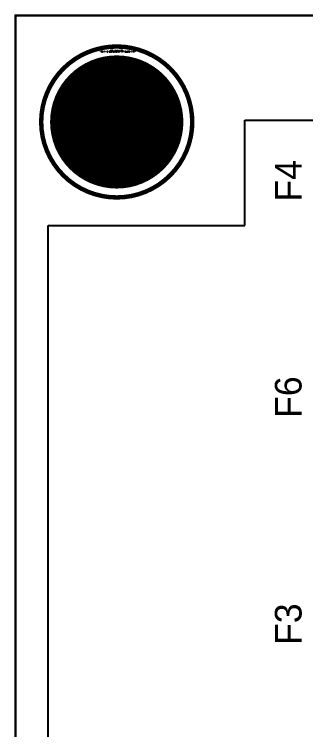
# Model space of a CAD drawing. Header units: millimetres. Extents: x 0 to 5.19, y 0 to 3.53.
# Drawn here: x -0.003 to 0.653, y 1.917 to 3.529 of the extents above; entities that cross this region are included whole.
import ezdxf

# ---------------------------------------------------------------- set-up
doc = ezdxf.new("R2010")
doc.units = ezdxf.units.MM
doc.header["$MEASUREMENT"] = 0
for name, color, linetype in [('BottomLayer', 5, 'Continuous'), ('BottomSolder', 6, 'Continuous'), ('KeepOutLayer', 6, 'Continuous'), ('Mechanical3', 76, 'Continuous'), ('Mechanical32', 56, 'Continuous'), ('Mechanical4', 56, 'Continuous'), ('Mechanical5', 56, 'Continuous'), ('Mechanical6', 56, 'Continuous'), ('Mechanical7', 56, 'Continuous'), ('MultiLayer', 9, 'Continuous'), ('PadHoleLayer', 156, 'Continuous'), ('TopLayer', 1, 'Continuous'), ('TopOverlay', 2, 'Continuous'), ('TopSolder', 216, 'Continuous')]:
    doc.layers.add(name, color=color, linetype=linetype)

# ---------------------------------------------------------------- blocks, each defined once
blk = doc.blocks.new('MTG_M3_HV_12')
at = {"layer": 'BottomLayer', "const_width": 0.07}
blk.add_lwpolyline([(-0.035, 0, 1), (0.035, 0, 1)], format="xyb", close=True, dxfattribs=at)
at = {"layer": 'BottomSolder', "const_width": 0.15}
blk.add_lwpolyline([(-0.075, 0, 1), (0.075, 0, 1)], format="xyb", close=True, dxfattribs=at)
at = {"layer": 'KeepOutLayer'}
for points, const_width in [([(0.17, 0, 1), (-0.17, 0, 1)], 0.01), ([(-0.1725, 0, 1), (-0.1675, 0, 1)], 0.005), ([(0.1675, 0, 1), (0.1725, 0, 1)], 0.005)]:
    blk.add_lwpolyline(points, format="xyb", close=True, dxfattribs=dict(at, const_width=const_width))
at = {"layer": 'Mechanical3'}
for p, q in [((-0.036, 0.159), (-0.036, 0.158)), ((-0.036, 0.158), (-0.036, 0.1585)), ((-0.036, 0.1585), (-0.0353, 0.1585)), ((-0.0353, 0.1585), (-0.0353, 0.159)), ((-0.0353, 0.159), (-0.0353, 0.158)), ((-0.035, 0.159), (-0.0347, 0.159)), ((-0.0348, 0.158), (-0.035, 0.158)), ((-0.035, 0.158), (-0.0347, 0.158)), ((-0.0347, 0.159), (-0.0348, 0.159)), ((-0.0348, 0.159), (-0.0348, 0.158)), ((-0.034, 0.159), (-0.0342, 0.1588)), ((-0.0342, 0.1588), (-0.0342, 0.1587)), ((-0.0342, 0.1587), (-0.034, 0.1585)), ((-0.034, 0.158), (-0.0342, 0.1582)), ((-0.0337, 0.159), (-0.034, 0.159)), ((-0.034, 0.1585), (-0.0337, 0.1585)), ((-0.0337, 0.158), (-0.034, 0.158)), ((-0.0335, 0.1588), (-0.0337, 0.159)), ((-0.0337, 0.1585), (-0.0335, 0.1583)), ((-0.0335, 0.1582), (-0.0337, 0.158)), ((-0.0335, 0.1583), (-0.0335, 0.1582)), ((-0.0332, 0.159), (-0.0325, 0.159)), ((-0.0325, 0.159), (-0.0328, 0.159)), ((-0.0328, 0.159), (-0.0328, 0.158)), ((-0.032, 0.159), (-0.0322, 0.1588)), ((-0.0322, 0.1588), (-0.0322, 0.1582)), ((-0.0322, 0.1582), (-0.032, 0.158)), ((-0.0317, 0.159), (-0.032, 0.159)), ((-0.032, 0.158), (-0.0317, 0.158)), ((-0.0315, 0.1588), (-0.0317, 0.159)), ((-0.0317, 0.158), (-0.0315, 0.1582)), ((-0.0315, 0.1582), (-0.0315, 0.1588)), ((-0.0312, 0.158), (-0.0312, 0.159)), ((-0.0312, 0.159), (-0.0307, 0.159)), ((-0.0307, 0.1583), (-0.0312, 0.1583)), ((-0.0308, 0.1583), (-0.0305, 0.158)), ((-0.0307, 0.159), (-0.0305, 0.1588)), ((-0.0305, 0.1585), (-0.0307, 0.1583)), ((-0.0305, 0.1588), (-0.0305, 0.1585)), ((-0.0302, 0.159), (-0.0302, 0.1588)), ((-0.0302, 0.1588), (-0.0298, 0.1585)), ((-0.0298, 0.1585), (-0.0295, 0.1588)), ((-0.0298, 0.1585), (-0.0298, 0.158)), ((-0.0295, 0.1588), (-0.0295, 0.159)), ((-0.0292, 0.1587), (-0.029, 0.1587)), ((-0.0292, 0.1585), (-0.0292, 0.1587)), ((-0.029, 0.1585), (-0.0292, 0.1585)), ((-0.0292, 0.1582), (-0.029, 0.1582)), ((-0.0292, 0.158), (-0.0292, 0.1582)), ((-0.029, 0.158), (-0.0292, 0.158)), ((-0.029, 0.1587), (-0.029, 0.1585)), ((-0.029, 0.1582), (-0.029, 0.158)), ((-0.0272, 0.159), (-0.0273, 0.1588)), ((-0.0273, 0.1588), (-0.0273, 0.1587)), ((-0.0273, 0.1587), (-0.0272, 0.1585)), ((-0.0272, 0.158), (-0.0273, 0.1582)), ((-0.0268, 0.159), (-0.0272, 0.159)), ((-0.0272, 0.1585), (-0.0268, 0.1585)), ((-0.0268, 0.158), (-0.0272, 0.158)), ((-0.0267, 0.1588), (-0.0268, 0.159)), ((-0.0268, 0.1585), (-0.0267, 0.1583)), ((-0.0267, 0.1582), (-0.0268, 0.158)), ((-0.0267, 0.1583), (-0.0267, 0.1582)), ((-0.0262, 0.159), (-0.0263, 0.1588)), ((-0.0263, 0.1588), (-0.0263, 0.1587)), ((-0.0263, 0.1587), (-0.0262, 0.1585)), ((-0.0262, 0.158), (-0.0263, 0.1582)), ((-0.0258, 0.159), (-0.0262, 0.159)), ((-0.0262, 0.1585), (-0.0258, 0.1585)), ((-0.0258, 0.158), (-0.0262, 0.158)), ((-0.0257, 0.1588), (-0.0258, 0.159)), ((-0.0258, 0.1585), (-0.0257, 0.1583)), ((-0.0257, 0.1582), (-0.0258, 0.158)), ((-0.0257, 0.1583), (-0.0257, 0.1582)), ((-0.0243, 0.1588), (-0.0242, 0.159)), ((-0.0243, 0.1582), (-0.0243, 0.1588)), ((-0.0242, 0.158), (-0.0243, 0.1582)), ((-0.0242, 0.159), (-0.0238, 0.159)), ((-0.0238, 0.158), (-0.0242, 0.158)), ((-0.0238, 0.159), (-0.0237, 0.1588)), ((-0.0237, 0.1582), (-0.0238, 0.158)), ((-0.0237, 0.1588), (-0.0237, 0.1582)), ((-0.0232, 0.159), (-0.0233, 0.1588)), ((-0.0233, 0.1588), (-0.0233, 0.1587)), ((-0.0233, 0.1587), (-0.0232, 0.1585)), ((-0.0233, 0.1582), (-0.0232, 0.158)), ((-0.0228, 0.159), (-0.0232, 0.159)), ((-0.0232, 0.1585), (-0.0227, 0.1585)), ((-0.0232, 0.158), (-0.0228, 0.158)), ((-0.0227, 0.1588), (-0.0228, 0.159)), ((-0.0228, 0.158), (-0.0227, 0.1582)), ((-0.0227, 0.1582), (-0.0227, 0.1588)), ((-0.0222, 0.159), (-0.0223, 0.1588)), ((-0.0223, 0.158), (-0.022, 0.158)), ((-0.0222, 0.158), (-0.0222, 0.159)), ((-0.022, 0.158), (-0.0222, 0.158)), ((-0.0213, 0.159), (-0.0215, 0.1588)), ((-0.0215, 0.1588), (-0.0215, 0.1587)), ((-0.0215, 0.1587), (-0.0213, 0.1585)), ((-0.0215, 0.1582), (-0.0213, 0.158)), ((-0.021, 0.159), (-0.0213, 0.159)), ((-0.0213, 0.1585), (-0.0208, 0.1585)), ((-0.0213, 0.158), (-0.021, 0.158)), ((-0.0208, 0.1588), (-0.021, 0.159)), ((-0.021, 0.158), (-0.0208, 0.1582)), ((-0.0208, 0.1582), (-0.0208, 0.1588)), ((-0.0203, 0.159), (-0.0205, 0.1588)), ((-0.0205, 0.158), (-0.0202, 0.158)), ((-0.0203, 0.158), (-0.0203, 0.159)), ((-0.0202, 0.158), (-0.0203, 0.158)), ((-0.0197, 0.1588), (-0.0195, 0.159)), ((-0.0195, 0.158), (-0.0197, 0.1582)), ((-0.0195, 0.159), (-0.0192, 0.159)), ((-0.0192, 0.158), (-0.0195, 0.158)), ((-0.0192, 0.1585), (-0.0193, 0.1585)), ((-0.0193, 0.1585), (-0.0192, 0.1585)), ((-0.0192, 0.159), (-0.019, 0.1588)), ((-0.019, 0.1587), (-0.0192, 0.1585)), ((-0.0192, 0.1585), (-0.019, 0.1583)), ((-0.019, 0.1582), (-0.0192, 0.158)), ((-0.019, 0.1588), (-0.019, 0.1587)), ((-0.019, 0.1583), (-0.019, 0.1582)), ((-0.0185, 0.1578), (-0.0187, 0.1577)), ((-0.0183, 0.1582), (-0.0185, 0.1582)), ((-0.0185, 0.1582), (-0.0185, 0.158)), ((-0.0185, 0.1578), (-0.0183, 0.158)), ((-0.0185, 0.158), (-0.0183, 0.158)), ((-0.0183, 0.158), (-0.0185, 0.1578)), ((-0.0183, 0.158), (-0.0183, 0.1582)), ((-0.0165, 0.159), (-0.0167, 0.1588)), ((-0.0167, 0.1588), (-0.0167, 0.1582)), ((-0.0167, 0.1582), (-0.0165, 0.158)), ((-0.0162, 0.159), (-0.0165, 0.159)), ((-0.0165, 0.158), (-0.0162, 0.158)), ((-0.016, 0.1588), (-0.0162, 0.159)), ((-0.0162, 0.158), (-0.016, 0.1582)), ((-0.0157, 0.158), (-0.0157, 0.159)), ((-0.0157, 0.159), (-0.0152, 0.159)), ((-0.0152, 0.1583), (-0.0157, 0.1583)), ((-0.0153, 0.1583), (-0.015, 0.158)), ((-0.0152, 0.159), (-0.015, 0.1588)), ((-0.015, 0.1585), (-0.0152, 0.1583)), ((-0.015, 0.161), (-0.015, 0.16)), ((-0.015, 0.16), (-0.0143, 0.16)), ((-0.015, 0.1588), (-0.015, 0.1585)), ((-0.014, 0.159), (-0.0147, 0.159)), ((-0.0147, 0.159), (-0.0147, 0.158)), ((-0.0147, 0.1585), (-0.0143, 0.1585)), ((-0.0147, 0.158), (-0.014, 0.158)), ((-0.0138, 0.161), (-0.014, 0.1608)), ((-0.014, 0.1608), (-0.014, 0.1602)), ((-0.014, 0.1602), (-0.0138, 0.16)), ((-0.0135, 0.161), (-0.0138, 0.161)), ((-0.0138, 0.16), (-0.0135, 0.16)), ((-0.0137, 0.1587), (-0.0133, 0.159)), ((-0.0137, 0.158), (-0.0137, 0.1587)), ((-0.013, 0.1585), (-0.0137, 0.1585)), ((-0.0133, 0.1608), (-0.0135, 0.161)), ((-0.0135, 0.16), (-0.0133, 0.1602)), ((-0.0133, 0.1602), (-0.0133, 0.1608)), ((-0.0133, 0.159), (-0.013, 0.1587)), ((-0.0128, 0.161), (-0.013, 0.1608)), ((-0.013, 0.1608), (-0.013, 0.1602)), ((-0.013, 0.1602), (-0.0128, 0.16)), ((-0.013, 0.1587), (-0.013, 0.158)), ((-0.013, 0.158), (-0.013, 0.1585)), ((-0.0125, 0.161), (-0.0128, 0.161)), ((-0.0128, 0.16), (-0.0125, 0.16)), ((-0.0127, 0.159), (-0.012, 0.159)), ((-0.0123, 0.1608), (-0.0125, 0.161)), ((-0.0125, 0.16), (-0.0123, 0.1602)), ((-0.012, 0.159), (-0.0123, 0.159)), ((-0.0123, 0.159), (-0.0123, 0.158)), ((-0.012, 0.1607), (-0.0117, 0.161)), ((-0.012, 0.16), (-0.012, 0.1607)), ((-0.0113, 0.1605), (-0.012, 0.1605)), ((-0.0117, 0.161), (-0.0113, 0.1607)), ((-0.011, 0.159), (-0.0117, 0.159)), ((-0.0117, 0.159), (-0.0117, 0.158)), ((-0.0117, 0.1585), (-0.0113, 0.1585)), ((-0.0117, 0.158), (-0.011, 0.158)), ((-0.0113, 0.1607), (-0.0113, 0.16)), ((-0.0113, 0.16), (-0.0113, 0.1605)), ((-0.011, 0.161), (-0.0103, 0.161)), ((-0.0103, 0.161), (-0.0107, 0.161)), ((-0.0107, 0.161), (-0.0107, 0.16)), ((-0.0107, 0.159), (-0.0107, 0.158)), ((-0.0102, 0.159), (-0.0107, 0.159)), ((-0.0107, 0.158), (-0.0102, 0.158)), ((-0.01, 0.1588), (-0.0102, 0.159)), ((-0.0102, 0.158), (-0.01, 0.1582)), ((-0.01, 0.161), (-0.0097, 0.161)), ((-0.0098, 0.16), (-0.01, 0.16)), ((-0.01, 0.16), (-0.0097, 0.16)), ((-0.01, 0.1582), (-0.01, 0.1588)), ((-0.0097, 0.161), (-0.0098, 0.161)), ((-0.0098, 0.161), (-0.0098, 0.16)), ((-0.009, 0.161), (-0.0092, 0.1608)), ((-0.0092, 0.1608), (-0.0092, 0.1602)), ((-0.0092, 0.1602), (-0.009, 0.16)), ((-0.0087, 0.161), (-0.009, 0.161)), ((-0.009, 0.16), (-0.0087, 0.16)), ((-0.0085, 0.1608), (-0.0087, 0.161)), ((-0.0087, 0.16), (-0.0085, 0.1602)), ((-0.0087, 0.158), (-0.0087, 0.159)), ((-0.0087, 0.159), (-0.0082, 0.159)), ((-0.0082, 0.1583), (-0.0087, 0.1583)), ((-0.0085, 0.1602), (-0.0085, 0.1608)), ((-0.0082, 0.16), (-0.0082, 0.161)), ((-0.0082, 0.161), (-0.0075, 0.16)), ((-0.0082, 0.159), (-0.008, 0.1588)), ((-0.008, 0.1585), (-0.0082, 0.1583)), ((-0.008, 0.1588), (-0.008, 0.1585)), ((-0.007, 0.159), (-0.0077, 0.159)), ((-0.0077, 0.159), (-0.0077, 0.158)), ((-0.0077, 0.1585), (-0.0073, 0.1585)), ((-0.0077, 0.158), (-0.007, 0.158)), ((-0.0075, 0.16), (-0.0075, 0.161)), ((-0.0072, 0.1607), (-0.007, 0.1607)), ((-0.0072, 0.1605), (-0.0072, 0.1607)), ((-0.007, 0.1605), (-0.0072, 0.1605)), ((-0.0072, 0.1602), (-0.007, 0.1602)), ((-0.0072, 0.16), (-0.0072, 0.1602)), ((-0.007, 0.16), (-0.0072, 0.16)), ((-0.007, 0.1607), (-0.007, 0.1605)), ((-0.007, 0.1602), (-0.007, 0.16)), ((-0.0067, 0.158), (-0.0067, 0.159)), ((-0.0067, 0.159), (-0.0062, 0.159)), ((-0.0062, 0.1583), (-0.0067, 0.1583)), ((-0.0063, 0.1583), (-0.006, 0.158)), ((-0.0062, 0.159), (-0.006, 0.1588)), ((-0.006, 0.1585), (-0.0062, 0.1583)), ((-0.006, 0.1588), (-0.006, 0.1585)), ((-0.0053, 0.161), (-0.0047, 0.161)), ((-0.0047, 0.161), (-0.005, 0.161)), ((-0.005, 0.161), (-0.005, 0.16)), ((-0.0045, 0.159), (-0.0047, 0.1588)), ((-0.0047, 0.1588), (-0.0047, 0.1587)), ((-0.0047, 0.1587), (-0.0045, 0.1585)), ((-0.0045, 0.158), (-0.0047, 0.1582)), ((-0.0042, 0.159), (-0.0045, 0.159)), ((-0.0045, 0.1585), (-0.0042, 0.1585)), ((-0.0042, 0.158), (-0.0045, 0.158)), ((-0.0042, 0.161), (-0.0043, 0.1608)), ((-0.0043, 0.1608), (-0.0043, 0.1602)), ((-0.0043, 0.1602), (-0.0042, 0.16)), ((-0.0038, 0.161), (-0.0042, 0.161)), ((-0.0042, 0.16), (-0.0038, 0.16)), ((-0.004, 0.1588), (-0.0042, 0.159)), ((-0.0042, 0.1585), (-0.004, 0.1583)), ((-0.004, 0.1582), (-0.0042, 0.158)), ((-0.004, 0.1583), (-0.004, 0.1582)), ((-0.0037, 0.1608), (-0.0038, 0.161)), ((-0.0038, 0.16), (-0.0037, 0.1602)), ((-0.0037, 0.1602), (-0.0037, 0.1608)), ((-0.0037, 0.158), (-0.0037, 0.159)), ((-0.0037, 0.159), (-0.0032, 0.159)), ((-0.0032, 0.1583), (-0.0037, 0.1583)), ((-0.0032, 0.161), (-0.0033, 0.1608)), ((-0.0033, 0.1608), (-0.0033, 0.1602)), ((-0.0033, 0.1602), (-0.0032, 0.16)), ((-0.0028, 0.161), (-0.0032, 0.161)), ((-0.0032, 0.16), (-0.0028, 0.16)), ((-0.0032, 0.159), (-0.003, 0.1588)), ((-0.003, 0.1585), (-0.0032, 0.1583)), ((-0.003, 0.1588), (-0.003, 0.1585)), ((-0.0027, 0.1608), (-0.0028, 0.161)), ((-0.0028, 0.16), (-0.0027, 0.1602)), ((-0.0027, 0.1602), (-0.0027, 0.1608)), ((-0.0027, 0.1587), (-0.0023, 0.159)), ((-0.0027, 0.158), (-0.0027, 0.1587)), ((-0.002, 0.1585), (-0.0027, 0.1585)), ((-0.0023, 0.161), (-0.0023, 0.16)), ((-0.0023, 0.16), (-0.0017, 0.16)), ((-0.0023, 0.159), (-0.002, 0.1587)), ((-0.002, 0.1587), (-0.002, 0.158)), ((-0.002, 0.158), (-0.002, 0.1585)), ((-0.0015, 0.159), (-0.0017, 0.1588)), ((-0.0017, 0.1588), (-0.0017, 0.1582)), ((-0.0017, 0.1582), (-0.0015, 0.158)), ((-0.0012, 0.159), (-0.0015, 0.159)), ((-0.0015, 0.158), (-0.0012, 0.158)), ((-0.0013, 0.1605), (-0.0007, 0.1605)), ((-0.001, 0.1588), (-0.0012, 0.159)), ((-0.0012, 0.158), (-0.001, 0.1582)), ((0, 0.159), (-0.0007, 0.159)), ((-0.0007, 0.159), (-0.0007, 0.158)), ((-0.0007, 0.1585), (-0.0003, 0.1585)), ((-0.0007, 0.158), (0, 0.158)), ((-0.0003, 0.161), (0.0003, 0.161)), ((0.0003, 0.161), (0, 0.161)), ((0, 0.161), (0, 0.16)), ((0.0003, 0.159), (0.001, 0.158)), ((0.001, 0.159), (0.0003, 0.158)), ((0.0013, 0.161), (0.0007, 0.161)), ((0.0007, 0.161), (0.0007, 0.16)), ((0.0007, 0.1605), (0.001, 0.1605)), ((0.0007, 0.16), (0.0013, 0.16)), ((0.0018, 0.161), (0.0017, 0.1608)), ((0.0017, 0.1608), (0.0017, 0.1607)), ((0.0017, 0.1607), (0.0018, 0.1605)), ((0.0018, 0.16), (0.0017, 0.1602)), ((0.0022, 0.161), (0.0018, 0.161)), ((0.0018, 0.1605), (0.0022, 0.1605)), ((0.0022, 0.16), (0.0018, 0.16)), ((0.0023, 0.1608), (0.0022, 0.161)), ((0.0022, 0.1605), (0.0023, 0.1603)), ((0.0023, 0.1602), (0.0022, 0.16)), ((0.0023, 0.1603), (0.0023, 0.1602)), ((0.0023, 0.159), (0.0023, 0.158)), ((0.0028, 0.159), (0.0023, 0.159)), ((0.0028, 0.1585), (0.0023, 0.1585)), ((0.0023, 0.1585), (0.0028, 0.1585)), ((0.0023, 0.158), (0.0028, 0.158)), ((0.0027, 0.161), (0.0033, 0.161)), ((0.003, 0.1588), (0.0028, 0.159)), ((0.0028, 0.1585), (0.003, 0.1587)), ((0.003, 0.1583), (0.0028, 0.1585)), ((0.0028, 0.158), (0.003, 0.1582)), ((0.0033, 0.161), (0.003, 0.161)), ((0.003, 0.161), (0.003, 0.16)), ((0.003, 0.1587), (0.003, 0.1588)), ((0.003, 0.1582), (0.003, 0.1583)), ((0.0033, 0.1587), (0.0037, 0.159)), ((0.0033, 0.158), (0.0033, 0.1587)), ((0.004, 0.1585), (0.0033, 0.1585)), ((0.0037, 0.1605), (0.0043, 0.1605)), ((0.0037, 0.159), (0.004, 0.1587)), ((0.004, 0.1587), (0.004, 0.158)), ((0.004, 0.158), (0.004, 0.1585)), ((0.0045, 0.159), (0.0043, 0.1588)), ((0.0043, 0.1588), (0.0043, 0.1587)), ((0.0043, 0.1587), (0.0045, 0.1585)), ((0.0045, 0.158), (0.0043, 0.1582)), ((0.0048, 0.159), (0.0045, 0.159)), ((0.0045, 0.1585), (0.0048, 0.1585)), ((0.0048, 0.158), (0.0045, 0.158)), ((0.0047, 0.16), (0.0047, 0.161)), ((0.0047, 0.161), (0.005, 0.1607)), ((0.005, 0.1588), (0.0048, 0.159)), ((0.0048, 0.1585), (0.005, 0.1583)), ((0.005, 0.1582), (0.0048, 0.158)), ((0.005, 0.1607), (0.0053, 0.161)), ((0.005, 0.1583), (0.005, 0.1582)), ((0.0053, 0.161), (0.0053, 0.16)), ((0.0053, 0.159), (0.0057, 0.159)), ((0.0055, 0.158), (0.0053, 0.158)), ((0.0053, 0.158), (0.0057, 0.158)), ((0.0057, 0.159), (0.0055, 0.159)), ((0.0055, 0.159), (0.0055, 0.158)), ((0.0057, 0.161), (0.0063, 0.161)), ((0.0063, 0.161), (0.006, 0.161)), ((0.006, 0.161), (0.006, 0.16)), ((0.0063, 0.159), (0.0062, 0.1588)), ((0.0062, 0.1588), (0.0062, 0.1582)), ((0.0062, 0.1582), (0.0063, 0.158)), ((0.0067, 0.159), (0.0063, 0.159)), ((0.0063, 0.158), (0.0067, 0.158)), ((0.0068, 0.161), (0.0067, 0.1608)), ((0.0067, 0.1608), (0.0067, 0.1602)), ((0.0067, 0.1602), (0.0068, 0.16)), ((0.0068, 0.1588), (0.0067, 0.159)), ((0.0067, 0.158), (0.0068, 0.1582)), ((0.0072, 0.161), (0.0068, 0.161)), ((0.0068, 0.16), (0.0072, 0.16)), ((0.0073, 0.1605), (0.007, 0.1605)), ((0.0073, 0.1608), (0.0072, 0.161)), ((0.0072, 0.16), (0.0073, 0.1602)), ((0.0073, 0.1602), (0.0073, 0.1605)), ((0.0077, 0.16), (0.0077, 0.1602)), ((0.0077, 0.1602), (0.0078, 0.1602)), ((0.0078, 0.16), (0.0077, 0.16)), ((0.0078, 0.1602), (0.0078, 0.16)), ((0.0088, 0.159), (0.0082, 0.159)), ((0.0082, 0.159), (0.0082, 0.1585)), ((0.0082, 0.1585), (0.0085, 0.1585)), ((0.0085, 0.1585), (0.0082, 0.1585)), ((0.0082, 0.1585), (0.0082, 0.158)), ((0.0085, 0.16), (0.0085, 0.161)), ((0.0085, 0.161), (0.009, 0.161)), ((0.009, 0.1603), (0.0085, 0.1603)), ((0.009, 0.161), (0.0092, 0.1608)), ((0.0092, 0.1605), (0.009, 0.1603)), ((0.0092, 0.1608), (0.0092, 0.1605)), ((0.0092, 0.158), (0.0098, 0.1587)), ((0.0097, 0.161), (0.0095, 0.1608)), ((0.0095, 0.1608), (0.0095, 0.1602)), ((0.0095, 0.1602), (0.0097, 0.16)), ((0.01, 0.161), (0.0097, 0.161)), ((0.0097, 0.16), (0.01, 0.16)), ((0.0102, 0.1608), (0.01, 0.161)), ((0.01, 0.16), (0.0102, 0.1602)), ((0.0102, 0.158), (0.0102, 0.159)), ((0.0102, 0.159), (0.0107, 0.159)), ((0.0107, 0.1583), (0.0102, 0.1583)), ((0.0105, 0.161), (0.0105, 0.16)), ((0.011, 0.161), (0.0105, 0.161)), ((0.011, 0.1605), (0.0105, 0.1605)), ((0.0105, 0.1605), (0.011, 0.1605)), ((0.0105, 0.16), (0.011, 0.16)), ((0.0107, 0.159), (0.0108, 0.1588)), ((0.0108, 0.1585), (0.0107, 0.1583)), ((0.0108, 0.1588), (0.0108, 0.1585)), ((0.0112, 0.1608), (0.011, 0.161)), ((0.011, 0.1605), (0.0112, 0.1607)), ((0.0112, 0.1603), (0.011, 0.1605)), ((0.011, 0.16), (0.0112, 0.1602)), ((0.0112, 0.1607), (0.0112, 0.1608)), ((0.0112, 0.1602), (0.0112, 0.1603)), ((0.0115, 0.161), (0.0115, 0.16)), ((0.0115, 0.16), (0.0122, 0.16)), ((0.0122, 0.1587), (0.0125, 0.159)), ((0.0122, 0.158), (0.0122, 0.1587)), ((0.0128, 0.1585), (0.0122, 0.1585)), ((0.0125, 0.161), (0.0128, 0.161)), ((0.0127, 0.16), (0.0125, 0.16)), ((0.0125, 0.16), (0.0128, 0.16)), ((0.0125, 0.159), (0.0128, 0.1587)), ((0.0128, 0.161), (0.0127, 0.161)), ((0.0127, 0.161), (0.0127, 0.16)), ((0.0128, 0.1587), (0.0128, 0.158)), ((0.0128, 0.158), (0.0128, 0.1585)), ((0.0132, 0.158), (0.0132, 0.159)), ((0.0132, 0.159), (0.0138, 0.158)), ((0.0133, 0.161), (0.0133, 0.16)), ((0.0138, 0.161), (0.0133, 0.161)), ((0.0138, 0.1605), (0.0133, 0.1605)), ((0.0133, 0.1605), (0.0138, 0.1605)), ((0.0133, 0.16), (0.0138, 0.16)), ((0.014, 0.1608), (0.0138, 0.161)), ((0.0138, 0.1605), (0.014, 0.1607)), ((0.014, 0.1603), (0.0138, 0.1605)), ((0.0138, 0.16), (0.014, 0.1602)), ((0.0138, 0.158), (0.0138, 0.159)), ((0.014, 0.1607), (0.014, 0.1608)), ((0.014, 0.1602), (0.014, 0.1603)), ((0.0142, 0.159), (0.0142, 0.158)), ((0.0147, 0.159), (0.0142, 0.159)), ((0.0142, 0.158), (0.0147, 0.158)), ((0.0148, 0.1588), (0.0147, 0.159)), ((0.0147, 0.158), (0.0148, 0.1582)), ((0.0148, 0.1582), (0.0148, 0.1588)), ((0.0163, 0.159), (0.0162, 0.1588)), ((0.0162, 0.1588), (0.0162, 0.1587)), ((0.0162, 0.1587), (0.0163, 0.1585)), ((0.0163, 0.158), (0.0162, 0.1582)), ((0.0167, 0.159), (0.0163, 0.159)), ((0.0163, 0.1585), (0.0167, 0.1585)), ((0.0167, 0.158), (0.0163, 0.158)), ((0.0168, 0.1588), (0.0167, 0.159)), ((0.0167, 0.1585), (0.0168, 0.1583)), ((0.0168, 0.1582), (0.0167, 0.158)), ((0.0168, 0.1583), (0.0168, 0.1582)), ((0.0172, 0.159), (0.0172, 0.1588)), ((0.0172, 0.1588), (0.0175, 0.1585)), ((0.0175, 0.1585), (0.0178, 0.1588)), ((0.0175, 0.1585), (0.0175, 0.158)), ((0.0178, 0.1588), (0.0178, 0.159)), ((0.0182, 0.158), (0.0182, 0.159)), ((0.0182, 0.159), (0.0185, 0.1587)), ((0.0185, 0.1587), (0.0188, 0.159)), ((0.0188, 0.159), (0.0188, 0.158)), ((0.0192, 0.159), (0.0192, 0.158)), ((0.0197, 0.159), (0.0192, 0.159)), ((0.0197, 0.1585), (0.0192, 0.1585)), ((0.0192, 0.1585), (0.0197, 0.1585)), ((0.0192, 0.158), (0.0197, 0.158)), ((0.0198, 0.1588), (0.0197, 0.159)), ((0.0197, 0.1585), (0.0198, 0.1587)), ((0.0198, 0.1583), (0.0197, 0.1585)), ((0.0197, 0.158), (0.0198, 0.1582)), ((0.0198, 0.1587), (0.0198, 0.1588)), ((0.0198, 0.1582), (0.0198, 0.1583)), ((0.0203, 0.159), (0.0201, 0.1588)), ((0.0201, 0.1588), (0.0201, 0.1582)), ((0.0201, 0.1582), (0.0203, 0.158)), ((0.0206, 0.159), (0.0203, 0.159)), ((0.0203, 0.158), (0.0206, 0.158)), ((0.0208, 0.1588), (0.0206, 0.159)), ((0.0206, 0.158), (0.0208, 0.1582)), ((0.0208, 0.1582), (0.0208, 0.1588)), ((0.0211, 0.159), (0.0211, 0.158)), ((0.0211, 0.158), (0.0218, 0.158)), ((0.0233, 0.159), (0.0231, 0.1588)), ((0.0231, 0.1588), (0.0231, 0.1582)), ((0.0231, 0.1582), (0.0233, 0.158)), ((0.0236, 0.159), (0.0233, 0.159)), ((0.0233, 0.158), (0.0236, 0.158)), ((0.0238, 0.1588), (0.0236, 0.159)), ((0.0236, 0.158), (0.0238, 0.1582)), ((0.0241, 0.158), (0.0241, 0.159)), ((0.0241, 0.159), (0.0246, 0.159)), ((0.0246, 0.1583), (0.0241, 0.1583)), ((0.0245, 0.1583), (0.0248, 0.158)), ((0.0246, 0.159), (0.0248, 0.1588)), ((0.0248, 0.1585), (0.0246, 0.1583)), ((0.0248, 0.1588), (0.0248, 0.1585)), ((0.0258, 0.159), (0.0251, 0.159)), ((0.0251, 0.159), (0.0251, 0.158)), ((0.0251, 0.1585), (0.0255, 0.1585)), ((0.0251, 0.158), (0.0258, 0.158)), ((0.0261, 0.1587), (0.0265, 0.159)), ((0.0261, 0.158), (0.0261, 0.1587)), ((0.0268, 0.1585), (0.0261, 0.1585)), ((0.0265, 0.159), (0.0268, 0.1587)), ((0.0268, 0.1587), (0.0268, 0.158)), ((0.0268, 0.158), (0.0268, 0.1585)), ((0.0271, 0.159), (0.0278, 0.159)), ((0.0278, 0.159), (0.0275, 0.159)), ((0.0275, 0.159), (0.0275, 0.158)), ((0.0281, 0.159), (0.0285, 0.159)), ((0.0283, 0.158), (0.0281, 0.158)), ((0.0281, 0.158), (0.0285, 0.158)), ((0.0285, 0.159), (0.0283, 0.159)), ((0.0283, 0.159), (0.0283, 0.158)), ((0.0291, 0.159), (0.029, 0.1588)), ((0.029, 0.1588), (0.029, 0.1582)), ((0.029, 0.1582), (0.0291, 0.158)), ((0.0295, 0.159), (0.0291, 0.159)), ((0.0291, 0.158), (0.0295, 0.158)), ((0.0296, 0.1588), (0.0295, 0.159)), ((0.0295, 0.158), (0.0296, 0.1582)), ((0.0296, 0.1582), (0.0296, 0.1588)), ((0.03, 0.158), (0.03, 0.159)), ((0.03, 0.159), (0.0306, 0.158)), ((0.0306, 0.158), (0.0306, 0.159)), ((0.0321, 0.159), (0.032, 0.1588)), ((0.032, 0.1588), (0.032, 0.1587)), ((0.032, 0.1587), (0.0321, 0.1585)), ((0.0321, 0.158), (0.032, 0.1582)), ((0.0325, 0.159), (0.0321, 0.159)), ((0.0321, 0.1585), (0.0325, 0.1585)), ((0.0325, 0.158), (0.0321, 0.158)), ((0.0326, 0.1588), (0.0325, 0.159)), ((0.0325, 0.1585), (0.0326, 0.1583)), ((0.0326, 0.1582), (0.0325, 0.158)), ((0.0326, 0.1583), (0.0326, 0.1582)), ((0.033, 0.159), (0.0336, 0.159)), ((0.0336, 0.159), (0.0333, 0.159)), ((0.0333, 0.159), (0.0333, 0.158)), ((0.034, 0.1587), (0.0343, 0.159)), ((0.034, 0.158), (0.034, 0.1587)), ((0.0346, 0.1585), (0.034, 0.1585)), ((0.0343, 0.159), (0.0346, 0.1587)), ((0.0346, 0.1587), (0.0346, 0.158)), ((0.0346, 0.158), (0.0346, 0.1585)), ((0.035, 0.158), (0.035, 0.159)), ((0.035, 0.159), (0.0356, 0.158)), ((0.0356, 0.158), (0.0356, 0.159)), ((0.036, 0.159), (0.036, 0.158)), ((0.0365, 0.159), (0.036, 0.159)), ((0.036, 0.158), (0.0365, 0.158)), ((0.0366, 0.1588), (0.0365, 0.159)), ((0.0365, 0.158), (0.0366, 0.1582)), ((0.0366, 0.1582), (0.0366, 0.1588)), ((0.037, 0.1587), (0.0373, 0.159)), ((0.037, 0.158), (0.037, 0.1587)), ((0.0376, 0.1585), (0.037, 0.1585)), ((0.0373, 0.159), (0.0376, 0.1587)), ((0.0376, 0.1587), (0.0376, 0.158)), ((0.0376, 0.158), (0.0376, 0.1585)), ((0.038, 0.158), (0.038, 0.159)), ((0.038, 0.159), (0.0385, 0.159)), ((0.0385, 0.1583), (0.038, 0.1583)), ((0.0383, 0.1583), (0.0386, 0.158)), ((0.0385, 0.159), (0.0386, 0.1588)), ((0.0386, 0.1585), (0.0385, 0.1583)), ((0.0386, 0.1588), (0.0386, 0.1585)), ((0.039, 0.159), (0.039, 0.158)), ((0.0395, 0.159), (0.039, 0.159)), ((0.039, 0.158), (0.0395, 0.158)), ((0.0396, 0.1588), (0.0395, 0.159)), ((0.0395, 0.158), (0.0396, 0.1582)), ((0.0396, 0.1582), (0.0396, 0.1588)), ((0.0401, 0.159), (0.04, 0.1588)), ((0.04, 0.1588), (0.04, 0.1587)), ((0.04, 0.1587), (0.0401, 0.1585)), ((0.0401, 0.158), (0.04, 0.1582)), ((0.0405, 0.159), (0.0401, 0.159)), ((0.0401, 0.1585), (0.0405, 0.1585)), ((0.0405, 0.158), (0.0401, 0.158)), ((0.0406, 0.1588), (0.0405, 0.159)), ((0.0405, 0.1585), (0.0406, 0.1583)), ((0.0406, 0.1582), (0.0405, 0.158)), ((0.0406, 0.1583), (0.0406, 0.1582)), ((0.041, 0.158), (0.041, 0.1582)), ((0.041, 0.1582), (0.0411, 0.1582)), ((0.0411, 0.158), (0.041, 0.158)), ((0.0411, 0.1582), (0.0411, 0.158))]:
    blk.add_line(p, q, dxfattribs=at)
at = {"layer": 'Mechanical4'}
for points, const_width in [([(0.17, 0, 1), (-0.17, 0, 1)], 0.004), ([(-0.171, 0, 1), (-0.169, 0, 1)], 0.002), ([(0.169, 0, 1), (0.171, 0, 1)], 0.002)]:
    blk.add_lwpolyline(points, format="xyb", close=True, dxfattribs=dict(at, const_width=const_width))
at = {"layer": 'Mechanical5'}
for points, const_width in [([(0.17, 0, 1), (-0.17, 0, 1)], 0.004), ([(-0.171, 0, 1), (-0.169, 0, 1)], 0.002), ([(0.169, 0, 1), (0.171, 0, 1)], 0.002)]:
    blk.add_lwpolyline(points, format="xyb", close=True, dxfattribs=dict(at, const_width=const_width))
at = {"layer": 'Mechanical6', "const_width": 0.004}
for points in [[(0, 0), (0, 0.1)], [(-0.1, 0), (0, 0)], [(0, -0.1), (0, 0)], [(0, 0), (0.1, 0)]]:
    blk.add_lwpolyline(points, dxfattribs=at)
at = {"layer": 'Mechanical6', "const_width": 0.002}
for points in [[(-0.001, 0.1, 1), (0.001, 0.1, 1)], [(-0.101, 0, 1), (-0.099, 0, 1)], [(-0.001, 0, 1), (0.001, 0, 1)], [(-0.001, 0, 1), (0.001, 0, 1)], [(-0.001, 0, 1), (0.001, 0, 1)], [(-0.001, 0, 1), (0.001, 0, 1)], [(0.099, 0, 1), (0.101, 0, 1)], [(-0.001, -0.1, 1), (0.001, -0.1, 1)]]:
    blk.add_lwpolyline(points, format="xyb", close=True, dxfattribs=at)
at = {"layer": 'Mechanical7'}
for p, q in [((-0.044, -0.009), (-0.044, 0.031)), ((-0.044, 0.031), (-0.0307, 0.0177)), ((-0.0307, 0.0177), (-0.0173, 0.031)), ((-0.0173, 0.031), (-0.0173, -0.009)), ((-0.004, 0.031), (0.0226, 0.031)), ((0.0226, 0.031), (0.0093, 0.031)), ((0.0093, 0.031), (0.0093, -0.009)), ((0.0426, 0.031), (0.036, 0.0243)), ((0.036, 0.0243), (0.036, -0.0023)), ((0.056, 0.031), (0.0426, 0.031)), ((0.0626, 0.0243), (0.056, 0.031)), ((0.0826, 0.031), (0.076, 0.0243)), ((0.0826, -0.009), (0.0826, 0.031)), ((0.0626, 0.011), (0.0493, 0.011)), ((0.0626, -0.0023), (0.0626, 0.011)), ((0.036, -0.0023), (0.0426, -0.009)), ((0.0426, -0.009), (0.056, -0.009)), ((0.056, -0.009), (0.0626, -0.0023)), ((0.076, -0.009), (0.0893, -0.009)), ((0.0893, -0.009), (0.0826, -0.009))]:
    blk.add_line(p, q, dxfattribs=at)
for points, const_width in [([(0.082, 0, 1), (-0.082, 0, 1)], 0.004), ([(-0.083, 0, 1), (-0.081, 0, 1)], 0.002), ([(0.081, 0, 1), (0.083, 0, 1)], 0.002)]:
    blk.add_lwpolyline(points, format="xyb", close=True, dxfattribs=dict(at, const_width=const_width))
at = {"layer": 'MultiLayer', "const_width": 0.07}
blk.add_lwpolyline([(-0.035, 0, 1), (0.035, 0, 1)], format="xyb", close=True, dxfattribs=at)
at = {"layer": 'PadHoleLayer', "const_width": 0.071}
blk.add_lwpolyline([(-0.0355, 0, 1), (0.0355, 0, 1)], format="xyb", close=True, dxfattribs=at)
at = {"layer": 'TopLayer', "const_width": 0.07}
blk.add_lwpolyline([(-0.035, 0, 1), (0.035, 0, 1)], format="xyb", close=True, dxfattribs=at)
at = {"layer": 'TopSolder', "const_width": 0.15}
blk.add_lwpolyline([(-0.075, 0, 1), (0.075, 0, 1)], format="xyb", close=True, dxfattribs=at)

msp = doc.modelspace()

# ---------------------------------------------------------------- linework, layer by layer
at = {"layer": 'BottomLayer'}
for p, q in [((0.516, 3.053), (0.516, 3.29)), ((0.516, 3.29), (0.894, 3.29)), ((0.074, 1.041), (0.074, 3.053)), ((0.074, 3.053), (0.516, 3.053))]:
    msp.add_line(p, q, dxfattribs=at)
at = {"layer": 'Mechanical32', "const_width": 0.005}
for points in [[(0, 0), (0, 3.526)], [(0, 3.526), (5.191, 3.526)]]:
    msp.add_lwpolyline(points, dxfattribs=at)
at = {"layer": 'Mechanical32', "const_width": 0.0025}
msp.add_lwpolyline([(-0.0013, 3.526, 1), (0.0013, 3.526, 1)], format="xyb", close=True, dxfattribs=at)
msp.add_lwpolyline([(-0.0013, 3.526, 1), (0.0013, 3.526, 1)], format="xyb", close=True, dxfattribs=at)
at = {"layer": 'TopLayer'}
for p, q in [((0.516, 3.053), (0.516, 3.29)), ((0.516, 3.29), (0.894, 3.29)), ((0.074, 1.041), (0.074, 3.053)), ((0.074, 3.053), (0.516, 3.053))]:
    msp.add_line(p, q, dxfattribs=at)

# ---------------------------------------------------------------- block references
msp.add_blockref('MTG_M3_HV_12', (0.228, 3.286))

# ---------------------------------------------------------------- texts
at = {"layer": 'TopOverlay'}
for s, p in [('F4', (0.644, 3.1066)), ('F6', (0.644, 2.6194)), ('F3', (0.644, 2.108))]:
    msp.add_text(s, height=0.06, rotation=90, dxfattribs=at).set_placement(p)

doc.saveas('drawing.dxf')
